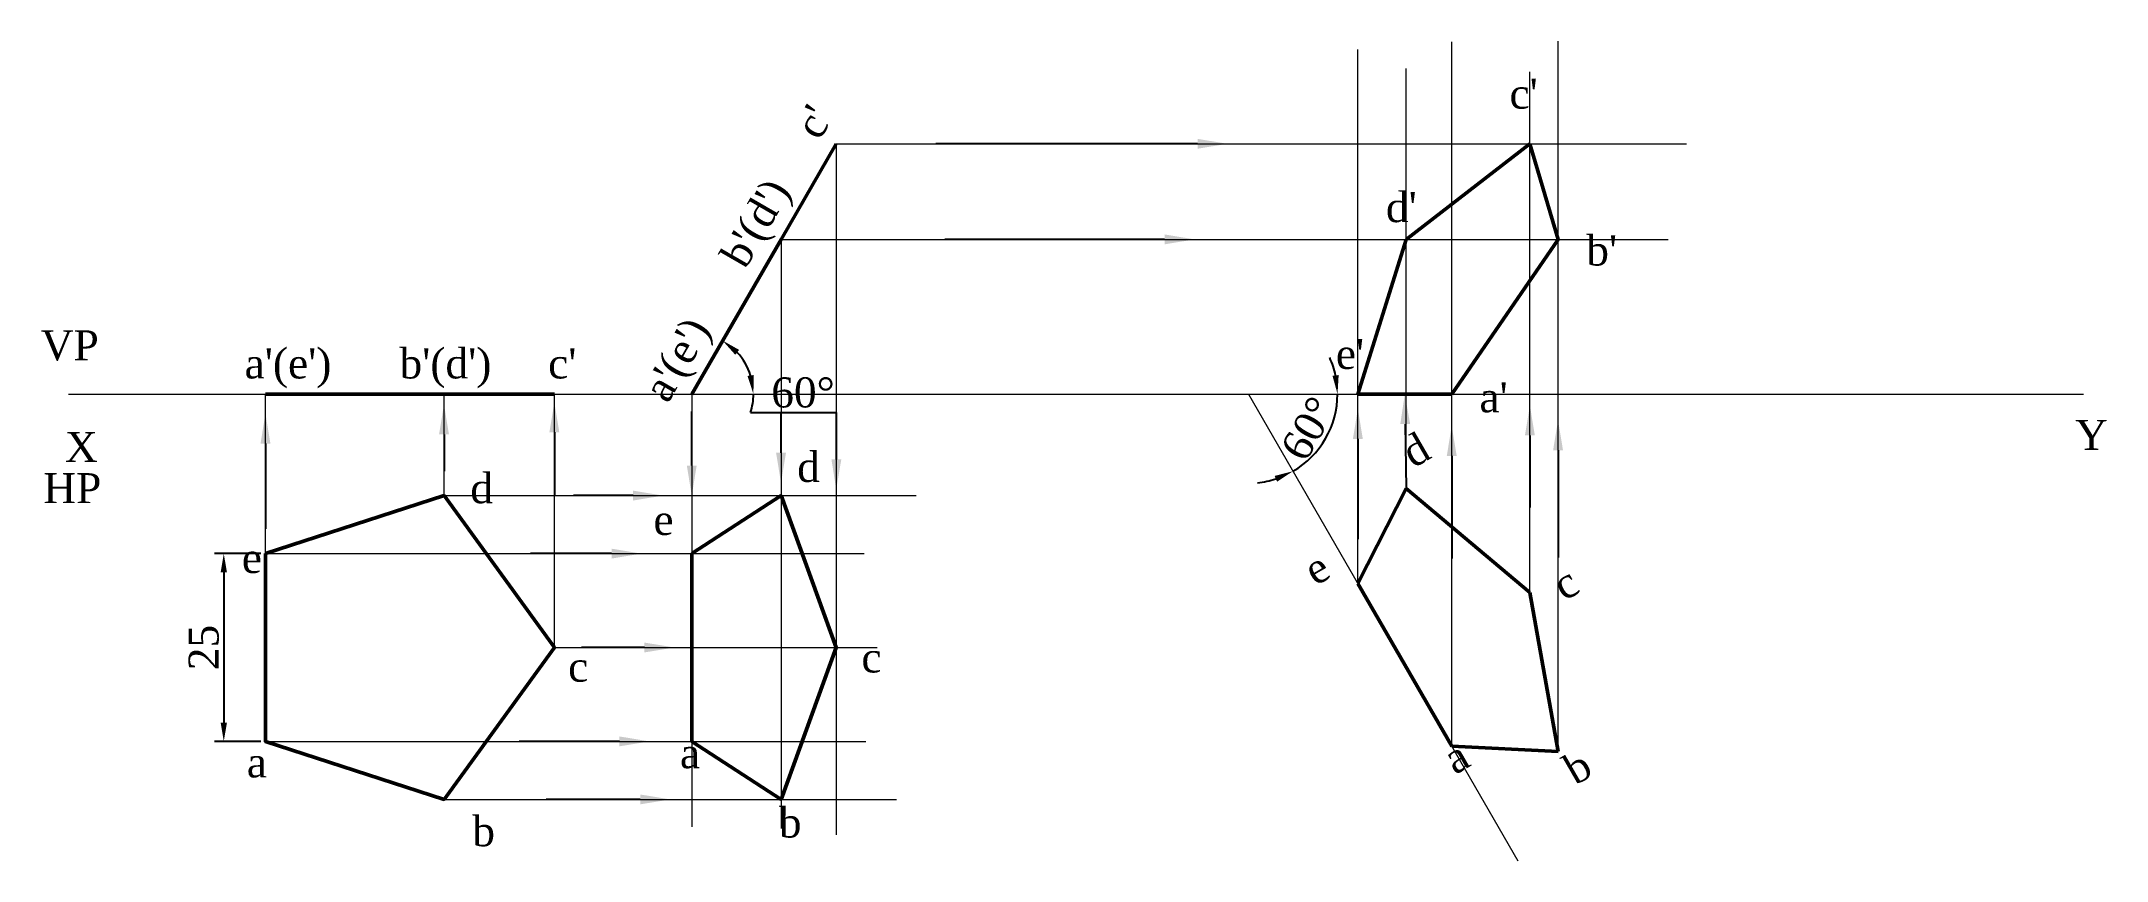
# Paper-space layout 'Layout20' of a CAD drawing. Header units: millimetres. Extents: x 5 to 280, y 24 to 133.
import ezdxf
from ezdxf import colors
from ezdxf.entities.mleader import LeaderData, LeaderLine
from ezdxf.math import Vec2, Vec3

# ---------------------------------------------------------------- set-up
doc = ezdxf.new("R2010")
doc.units = ezdxf.units.MM
for name, color, linetype, lineweight in [('PROJECTION_LINE', 250, 'Continuous', 5), ('VISIBLE_LINE', 170, 'Continuous', 50), ('XY LINE', 1, 'Continuous', 15)]:
    doc.layers.add(name, color=color, linetype=linetype, lineweight=lineweight)
doc.styles.get("Standard").update_dxf_attribs({"font": 'times.ttf', "height": 4})
doc.dimstyles.new('ISO-25', dxfattribs={"dimtxt": 4, "dimasz": 2.5, "dimexe": 1.25, "dimexo": 0.625, "dimtad": 1, "dimtoh": 1, "dimtxsty": 'Standard', "dimcen": 2.5, "dimadec": 0, "dimazin": 0, "dimtfac": 1, "dimtmove": 0, "dimatfit": 3, "dimfxl": 1, "dimarcsym": 0})

# ---------------------------------------------------------------- blocks, each defined once
blk = doc.blocks.new('*D116')
at = {"layer": 'Defpoints', "color": 0, "transparency": 16777216}
for p in [(35.23, 64.39), (29.68, 39.39), (35.23, 39.39)]:
    blk.add_point(p, dxfattribs=at)
at = {"layer": 'VISIBLE_LINE', "color": 0, "lineweight": -2, "transparency": 16777216}
for p, q in [((34.6, 64.39), (28.43, 64.39)), ((29.68, 61.89), (29.68, 41.89)), ((34.6, 39.39), (28.43, 39.39))]:
    blk.add_line(p, q, dxfattribs=at)
at = {"layer": 'VISIBLE_LINE', "color": 0, "transparency": 16777216}
for points in [[(29.26, 61.89), (30.1, 61.89), (29.68, 64.39)], [(29.26, 41.89), (30.1, 41.89), (29.68, 39.39)]]:
    blk.add_solid(points, dxfattribs=at)
at = {"layer": 'VISIBLE_LINE', "color": 0, "transparency": 16777216, "insert": (27.02, 51.89), "char_height": 4, "attachment_point": 5, "rotation": 90}
blk.add_mtext('25', dxfattribs=at)
blk = doc.blocks.new('*D117')
at = {"layer": 'Defpoints', "color": 0, "transparency": 16777216}
for p in [(103.88, 106.22), (98.29, 90.91), (9.01, 85.63), (92, 85.63), (277.31, 85.63)]:
    blk.add_point(p, dxfattribs=at)
at = {"layer": 'PROJECTION_LINE', "color": 0, "lineweight": -2, "transparency": 16777216}
blk.add_line((99.83, 83.16), (111.29, 83.16), dxfattribs=at)
for start, end in [(17.505, 42.495), (342.495, 0)]:
    blk.add_arc((92, 85.63), 8.21, start, end, dxfattribs=at)
at = {"layer": 'PROJECTION_LINE', "color": 0, "transparency": 16777216}
for points in [[(97.79, 90.86), (98.31, 91.51), (96.1, 92.75)], [(100.24, 88.17), (99.42, 88.04), (100.21, 85.63)]]:
    blk.add_solid(points, dxfattribs=at)
at = {"layer": 'PROJECTION_LINE', "color": 0, "transparency": 16777216, "insert": (106.81, 85.82), "char_height": 4, "attachment_point": 5}
blk.add_mtext('60°', dxfattribs=at)
blk = doc.blocks.new('*D118')
at = {"layer": 'Defpoints', "color": 0, "transparency": 16777216}
for p in [(9.01, 85.63), (166.13, 85.63), (277.31, 85.63), (175.22, 78.01), (202, 23.51)]:
    blk.add_point(p, dxfattribs=at)
at = {"layer": 'VISIBLE_LINE', "color": 0, "lineweight": -2, "transparency": 16777216}
for start, end in [(12.1008, 24.2016), (300, 0), (275.7984, 287.8992)]:
    blk.add_arc((166.13, 85.63), 11.86, start, end, dxfattribs=at)
at = {"layer": 'VISIBLE_LINE', "color": 0, "transparency": 16777216}
for points in [[(178.14, 88.16), (177.32, 88.07), (177.99, 85.63)], [(169.61, 74.73), (169.95, 73.97), (172.06, 75.36)]]:
    blk.add_solid(points, dxfattribs=at)
at = {"layer": 'VISIBLE_LINE', "color": 0, "transparency": 16777216, "insert": (174.1, 81.03), "char_height": 4, "attachment_point": 5, "rotation": 60}
blk.add_mtext('60°', dxfattribs=at)

psp = doc.layouts.new('Layout20')

# ---------------------------------------------------------------- linework, layer by layer
at = {"layer": 'PROJECTION_LINE'}
for p, q in [((193.198, 38.773), (193.198, 132.51)), ((207.356, 38.026), (207.356, 132.594)), ((180.698, 60.423), (180.698, 131.518)), ((187.13, 73.058), (187.13, 128.957)), ((203.606, 59.216), (203.606, 128.512)), ((111.232, 118.949), (111.232, 26.927)), ((111.232, 118.949), (224.454, 118.949)), ((103.884, 106.223), (103.884, 27.793)), ((103.884, 106.223), (222.008, 106.223)), ((35.229, 64.388), (35.229, 85.632)), ((59.005, 72.114), (59.005, 85.632)), ((73.7, 51.888), (73.7, 85.632)), ((91.996, 85.632), (91.996, 28.009)), ((166.134, 85.632), (202.003, 23.506)), ((59.005, 72.114), (121.875, 72.114)), ((35.229, 64.388), (114.942, 64.388)), ((73.7, 51.888), (116.675, 51.888)), ((35.229, 39.388), (115.159, 39.388)), ((59.005, 31.663), (119.275, 31.663))]:
    psp.add_line(p, q, dxfattribs=at)
at = {"layer": 'VISIBLE_LINE'}
for p, q in [((103.884, 106.223), (111.232, 118.949)), ((203.606, 118.949), (187.13, 106.223)), ((207.356, 106.223), (203.606, 118.949)), ((91.996, 85.632), (103.884, 106.223)), ((187.13, 106.223), (180.698, 85.632)), ((193.198, 85.632), (207.356, 106.223)), ((35.229, 85.632), (59.005, 85.632)), ((59.005, 85.632), (73.7, 85.632)), ((180.698, 85.632), (193.198, 85.632)), ((103.884, 72.114), (91.996, 64.388)), ((111.232, 51.888), (103.884, 72.114)), ((187.13, 73.058), (180.698, 60.423)), ((203.606, 59.216), (187.13, 73.058)), ((91.996, 64.388), (91.996, 39.388)), ((180.698, 60.423), (193.198, 38.773)), ((207.356, 38.026), (203.606, 59.216)), ((103.884, 31.663), (111.232, 51.888)), ((91.996, 39.388), (103.884, 31.663)), ((193.198, 38.773), (207.356, 38.026))]:
    psp.add_line(p, q, dxfattribs=at)
psp.add_lwpolyline([(35.229, 64.388), (35.229, 39.388), (59.005, 31.663), (73.7, 51.888), (59.005, 72.114)], close=True, dxfattribs=at)
at = {"layer": 'XY LINE'}
psp.add_line((9.01, 85.632), (277.314, 85.632), dxfattribs=at)

# ---------------------------------------------------------------- texts
at = {"layer": 'PROJECTION_LINE'}
psp.add_text("a'(e')      b'(d')     c'", height=4, rotation=60, dxfattribs=at).set_placement((88.807, 84.265))
psp.add_text("a'(e')      b'(d')     c'", height=4, dxfattribs=at).set_placement((32.45, 87.71))
at = {"layer": 'VISIBLE_LINE'}
for s, p in [("c'", (200.889, 123.626)), ("d'", (184.438, 108.522)), ("b'", (211.115, 102.747)), ("e'", (177.769, 88.976)), ("a'", (196.887, 83.201)), ('d', (106.037, 73.931)), ('d', (62.509, 71.1)), ('e', (86.895, 66.877)), ('e', (32.082, 61.807)), ('c', (75.53, 47.337)), ('c', (114.59, 48.565)), ('a', (90.424, 35.815)), ('a', (32.746, 34.593)), ('b', (103.594, 26.591)), ('b', (62.775, 25.433))]:
    psp.add_text(s, height=4, dxfattribs=at).set_placement(p)
for s, p in [('d', (188.086, 75.708)), ('e', (175.035, 60.028)), ('c', (208.176, 58.017)), ('a', (193.623, 34.892)), ('b', (209.64, 33.489))]:
    psp.add_text(s, height=4, rotation=30, dxfattribs=at).set_placement(p)
at = {"layer": 'XY LINE'}
for s, p in [('VP', (5.313, 90.12)), ('X', (8.525, 76.581)), ('Y', (276.205, 78.193)), ('HP', (5.649, 71.105))]:
    psp.add_text(s, height=4, dxfattribs=at).set_placement(p)

# ---------------------------------------------------------------- dimensions: what is measured, and where the dimension line sits
at = {"layer": 'PROJECTION_LINE'}
dim = psp.add_angular_dim_2l(base=(98.289, 90.912), line1=((9.01, 85.632), (277.314, 85.632)), line2=((91.996, 85.632), (103.884, 106.223)), dimstyle='ISO-25', dxfattribs=at)
dim.commit()
dim.dimension.update_dxf_attribs({"geometry": '*D117', "text_midpoint": (106.81, 85.82)})
at = {"layer": 'VISIBLE_LINE'}
dim = psp.add_angular_dim_2l(base=(175.219, 78.009), line1=((166.134, 85.632), (202.003, 23.506)), line2=((9.01, 85.632), (277.314, 85.632)), dimstyle='ISO-25', dxfattribs=at)
dim.commit()
dim.dimension.update_dxf_attribs({"geometry": '*D118', "text_midpoint": (174.101, 81.032)})
dim = psp.add_linear_dim(base=(29.678, 39.388), p1=(35.229, 64.388), p2=(35.229, 39.388), angle=90, dimstyle='ISO-25', dxfattribs=at)
dim.commit()
dim.dimension.update_dxf_attribs({"geometry": '*D116', "text_midpoint": (27.019, 51.888)})

# ---------------------------------------------------------------- leaders
at = {"layer": 'PROJECTION_LINE'}
ml = psp.add_multileader_mtext('Standard', dxfattribs=at)
ml.set_content('')
ml.set_leader_properties()
ml.build(insert=Vec2(0, 0))
ml.multileader.update_dxf_attribs({"has_dogleg": 0})
ctx = ml.context
ctx.base_point, ctx.plane_origin = Vec3(140.507, 119.354), Vec3(163.345, 118.949)
notes = []
notes.append((ctx, [(0, (1, 1, 0), (132.507, 118.949), (-1, 0), 8, [(0, [(163.345, 118.949)], 0, [])])]))
ctx.mtext, ml.multileader.dxf.content_type = None, 0
ml = psp.add_multileader_mtext('Standard', dxfattribs=at)
ml.set_content('')
ml.set_leader_properties()
ml.build(insert=Vec2(0, 0))
ml.multileader.update_dxf_attribs({"has_dogleg": 0})
ctx = ml.context
ctx.base_point, ctx.plane_origin = Vec3(141.716, 105.678), Vec3(158.963, 106.223)
notes.append((ctx, [(0, (1, 1, 0), (133.716, 106.223), (-1, 0), 8, [(0, [(158.963, 106.223)], 0, [])])]))
ctx.mtext, ml.multileader.dxf.content_type = None, 0
ml = psp.add_multileader_mtext('Standard', dxfattribs=at)
ml.set_content('')
ml.set_leader_properties()
ml.build(insert=Vec2(0, 0))
ml.multileader.update_dxf_attribs({"has_dogleg": 0})
ctx = ml.context
ctx.base_point, ctx.plane_origin = Vec3(187.46, 73.813), Vec3(186.948, 85.632)
notes.append((ctx, [(0, (1, 1, 0), (179.13, 73.058), (1, 0), 8, [(0, [(186.948, 85.632)], 0, [])])]))
ctx.mtext, ml.multileader.dxf.content_type = None, 0
ml = psp.add_multileader_mtext('Standard', dxfattribs=at)
ml.set_content('')
ml.set_leader_properties()
ml.build(insert=Vec2(0, 0))
ml.multileader.update_dxf_attribs({"has_dogleg": 0})
ctx = ml.context
ctx.base_point, ctx.plane_origin = Vec3(35.019, 67.668), Vec3(35.229, 83.043)
notes.append((ctx, [(0, (1, 1, 0), (27.229, 67.668), (1, 0), 8, [(0, [(35.229, 83.043)], 0, [])])]))
ctx.mtext, ml.multileader.dxf.content_type = None, 0
ml = psp.add_multileader_mtext('Standard', dxfattribs=at)
ml.set_content('')
ml.set_leader_properties()
ml.build(insert=Vec2(0, 0))
ml.multileader.update_dxf_attribs({"has_dogleg": 0})
ctx = ml.context
ctx.base_point, ctx.plane_origin = Vec3(59.019, 75.355), Vec3(59.005, 84.261)
notes.append((ctx, [(0, (1, 1, 0), (51.005, 75.355), (1, 0), 8, [(0, [(59.005, 84.261)], 0, [])])]))
ctx.mtext, ml.multileader.dxf.content_type = None, 0
ml = psp.add_multileader_mtext('Standard', dxfattribs=at)
ml.set_content('')
ml.set_leader_properties()
ml.build(insert=Vec2(0, 0))
ml.multileader.update_dxf_attribs({"has_dogleg": 0})
ctx = ml.context
ctx.base_point, ctx.plane_origin = Vec3(73.394, 72.114), Vec3(73.7, 84.542)
notes.append((ctx, [(0, (1, 1, 0), (65.7, 72.114), (1, 0), 8, [(0, [(73.7, 84.542)], 0, [])])]))
ctx.mtext, ml.multileader.dxf.content_type = None, 0
ml = psp.add_multileader_mtext('Standard', dxfattribs=at)
ml.set_content('')
ml.set_leader_properties()
ml.build(insert=Vec2(0, 0))
ml.multileader.update_dxf_attribs({"has_dogleg": 0})
ctx = ml.context
ctx.base_point, ctx.plane_origin = Vec3(107.727, 81.927), Vec3(91.996, 72.114)
notes.append((ctx, [(0, (1, 1, 0), (99.996, 83.321), (-1, 0), 8, [(0, [(91.996, 72.114)], 0, [])])]))
ctx.mtext, ml.multileader.dxf.content_type = None, 0
ml = psp.add_multileader_mtext('Standard', dxfattribs=at)
ml.set_content('')
ml.set_leader_properties()
ml.build(insert=Vec2(0, 0))
ml.multileader.update_dxf_attribs({"has_dogleg": 0})
ctx = ml.context
ctx.base_point, ctx.plane_origin = Vec3(104.472, 83.161), Vec3(103.884, 73.81)
notes.append((ctx, [(0, (1, 1, 0), (95.884, 83.161), (1, 0), 8, [(0, [(103.884, 73.81)], 0, [])])]))
ctx.mtext, ml.multileader.dxf.content_type = None, 0
ml = psp.add_multileader_mtext('Standard', dxfattribs=at)
ml.set_content('')
ml.set_leader_properties()
ml.build(insert=Vec2(0, 0))
ml.multileader.update_dxf_attribs({"has_dogleg": 0})
ctx = ml.context
ctx.base_point, ctx.plane_origin = Vec3(110.912, 82.742), Vec3(111.232, 72.938)
notes.append((ctx, [(0, (1, 1, 0), (103.289, 83.161), (1, 0), 8, [(0, [(111.232, 72.938)], 0, [])])]))
ctx.mtext, ml.multileader.dxf.content_type = None, 0
ml = psp.add_multileader_mtext('Standard', dxfattribs=at)
ml.set_content('')
ml.set_leader_properties()
ml.build(insert=Vec2(0, 0))
ml.multileader.update_dxf_attribs({"has_dogleg": 0})
ctx = ml.context
ctx.base_point, ctx.plane_origin = Vec3(180.822, 66.307), Vec3(180.698, 83.669)
notes.append((ctx, [(0, (1, 1, 0), (172.698, 66.307), (1, 0), 8, [(0, [(180.698, 83.669)], 0, [])])]))
ctx.mtext, ml.multileader.dxf.content_type = None, 0
ml = psp.add_multileader_mtext('Standard', dxfattribs=at)
ml.set_content('')
ml.set_leader_properties()
ml.build(insert=Vec2(0, 0))
ml.multileader.update_dxf_attribs({"has_dogleg": 0})
ctx = ml.context
ctx.base_point, ctx.plane_origin = Vec3(203.971, 70.534), Vec3(203.606, 84.122)
notes.append((ctx, [(0, (1, 1, 0), (195.606, 70.534), (1, 0), 8, [(0, [(203.606, 84.122)], 0, [])])]))
ctx.mtext, ml.multileader.dxf.content_type = None, 0
ml = psp.add_multileader_mtext('Standard', dxfattribs=at)
ml.set_content('')
ml.set_leader_properties()
ml.build(insert=Vec2(0, 0))
ml.multileader.update_dxf_attribs({"has_dogleg": 0})
ctx = ml.context
ctx.base_point, ctx.plane_origin = Vec3(209.279, 63.74), Vec3(193.198, 81.404)
notes.append((ctx, [(0, (1, 1, 0), (201.198, 63.74), (-1, 0), 8, [(0, [(193.198, 81.404)], 0, [])])]))
ctx.mtext, ml.multileader.dxf.content_type = None, 0
ml = psp.add_multileader_mtext('Standard', dxfattribs=at)
ml.set_content('')
ml.set_leader_properties()
ml.build(insert=Vec2(0, 0))
ml.multileader.update_dxf_attribs({"has_dogleg": 0})
ctx = ml.context
ctx.base_point, ctx.plane_origin = Vec3(224.146, 63.891), Vec3(207.356, 82.159)
notes.append((ctx, [(0, (1, 1, 0), (215.356, 63.891), (-1, 0), 8, [(0, [(207.356, 82.159)], 0, [])])]))
ctx.mtext, ml.multileader.dxf.content_type = None, 0
ml = psp.add_multileader_mtext('Standard', dxfattribs=at)
ml.set_content('')
ml.set_leader_properties()
ml.build(insert=Vec2(0, 0))
ml.multileader.update_dxf_attribs({"has_dogleg": 0})
ctx = ml.context
ctx.base_point, ctx.plane_origin = Vec3(92.246, 72.682), Vec3(88.185, 72.114)
notes.append((ctx, [(0, (1, 1, 0), (84.246, 72.114), (-1, 0), 8, [(0, [(88.185, 72.114)], 0, [])])]))
ctx.mtext, ml.multileader.dxf.content_type = None, 0
ml = psp.add_multileader_mtext('Standard', dxfattribs=at)
ml.set_content('')
ml.set_leader_properties()
ml.build(insert=Vec2(0, 0))
ml.multileader.update_dxf_attribs({"has_dogleg": 0})
ctx = ml.context
ctx.base_point, ctx.plane_origin = Vec3(86.504, 63.874), Vec3(85.314, 64.388)
notes.append((ctx, [(0, (1, 1, 0), (78.504, 64.388), (-1, 0), 8, [(0, [(85.314, 64.388)], 0, [])])]))
ctx.mtext, ml.multileader.dxf.content_type = None, 0
ml = psp.add_multileader_mtext('Standard', dxfattribs=at)
ml.set_content('')
ml.set_leader_properties()
ml.build(insert=Vec2(0, 0))
ml.multileader.update_dxf_attribs({"has_dogleg": 0})
ctx = ml.context
ctx.base_point, ctx.plane_origin = Vec3(93.304, 52.009), Vec3(89.696, 51.888)
notes.append((ctx, [(0, (1, 1, 0), (85.304, 51.888), (-1, 0), 8, [(0, [(89.696, 51.888)], 0, [])])]))
ctx.mtext, ml.multileader.dxf.content_type = None, 0
ml = psp.add_multileader_mtext('Standard', dxfattribs=at)
ml.set_content('')
ml.set_leader_properties()
ml.build(insert=Vec2(0, 0))
ml.multileader.update_dxf_attribs({"has_dogleg": 0})
ctx = ml.context
ctx.base_point, ctx.plane_origin = Vec3(84.993, 38.785), Vec3(86.372, 39.388)
notes.append((ctx, [(0, (1, 1, 0), (76.993, 39.388), (-1, 0), 8, [(0, [(86.372, 39.388)], 0, [])])]))
ctx.mtext, ml.multileader.dxf.content_type = None, 0
ml = psp.add_multileader_mtext('Standard', dxfattribs=at)
ml.set_content('')
ml.set_leader_properties()
ml.build(insert=Vec2(0, 0))
ml.multileader.update_dxf_attribs({"has_dogleg": 0})
ctx = ml.context
ctx.base_point, ctx.plane_origin = Vec3(89.423, 31.637), Vec3(89.14, 31.663)
notes.append((ctx, [(0, (1, 1, 0), (80.62, 31.663), (-1, 0), 8, [(0, [(89.14, 31.663)], 0, [])])]))
ctx.mtext, ml.multileader.dxf.content_type = None, 0
for ctx, leaders in notes:
    for number, flags, end, landing, length, lines in leaders:
        leader = LeaderData()
        leader.index, (leader.has_last_leader_line, leader.has_dogleg_vector, leader.attachment_direction) = number, flags
        leader.last_leader_point, leader.dogleg_vector, leader.dogleg_length = Vec3(end), Vec3(landing), length
        for number, points, colour, breaks in lines:
            line = LeaderLine()
            line.index, line.vertices, line.color, line.breaks = number, Vec3.list(points), colors.encode_raw_color(colour), breaks
            leader.lines.append(line)
        ctx.leaders.append(leader)

doc.saveas('drawing.dxf')
